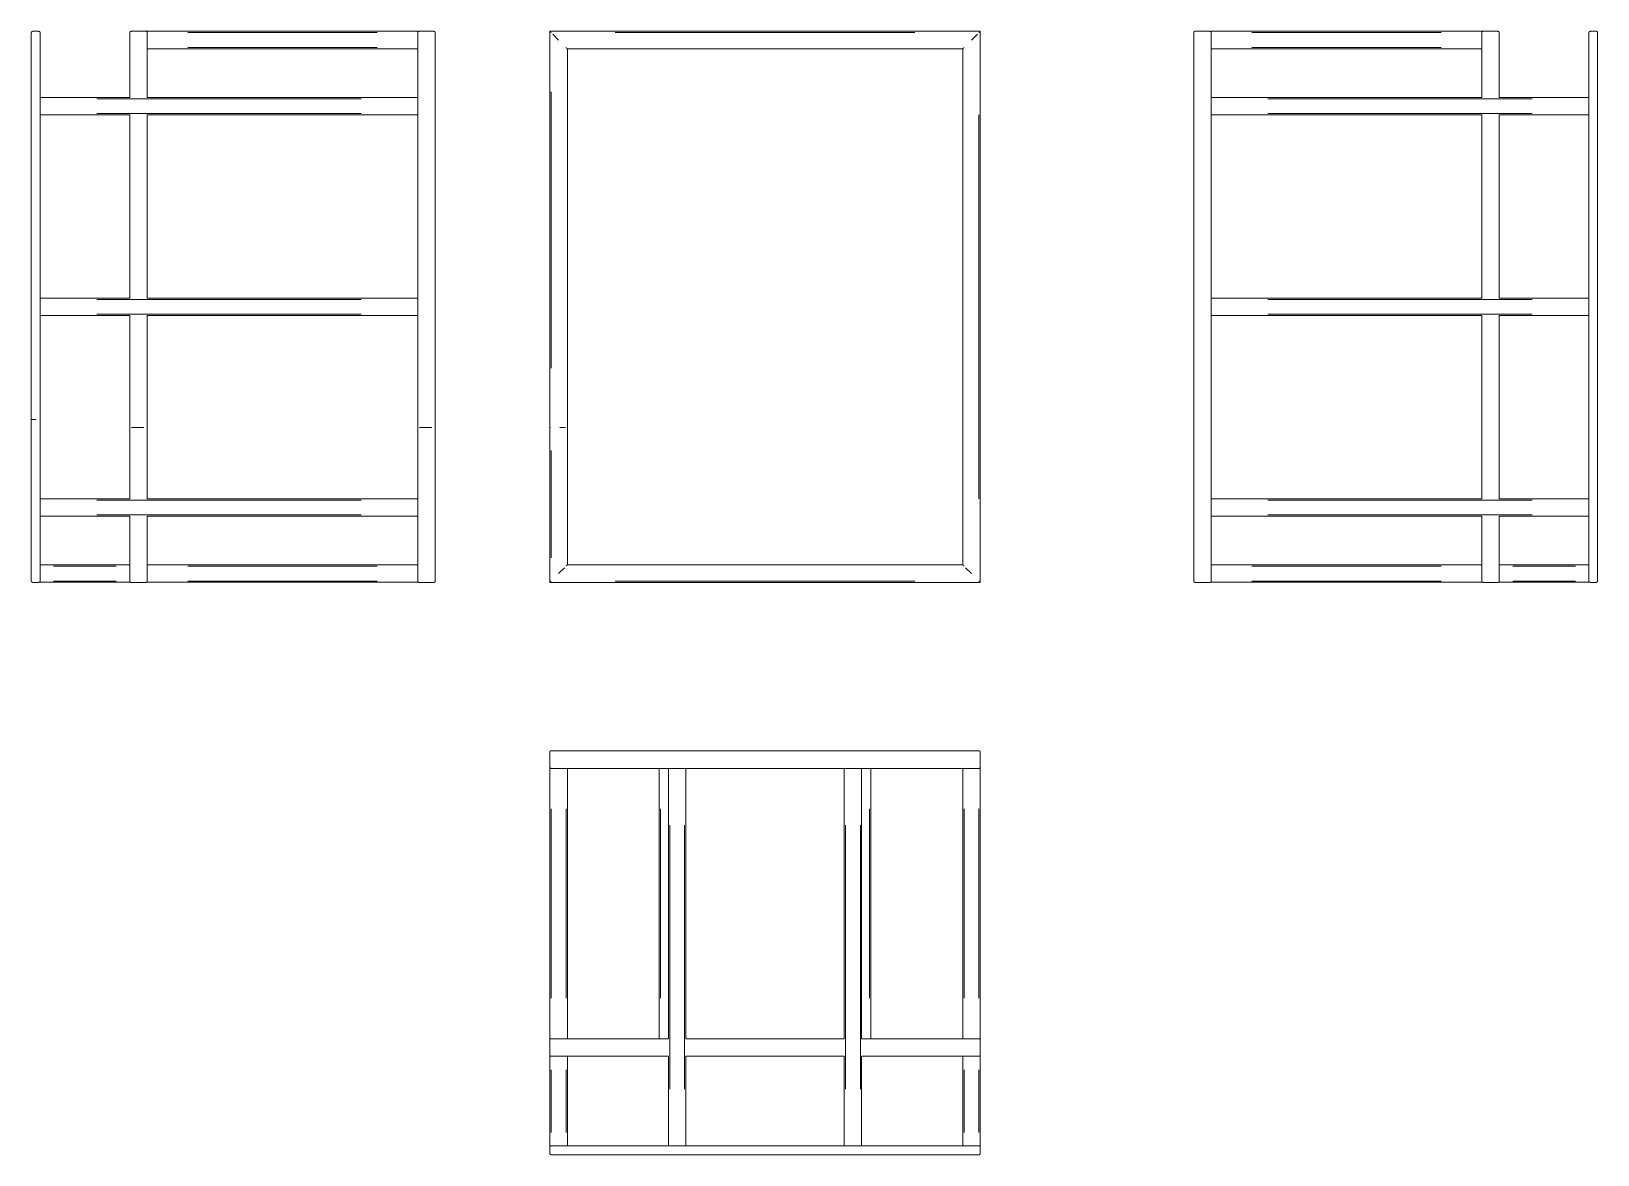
# Model space of a CAD drawing. Header units: millimetres. Extents: x 420 to 4748, y 262 to 4933.
# Drawn here: x 420 to 3986, y 262 to 2820 of the extents above; entities that cross this region are included whole.
import ezdxf

# ---------------------------------------------------------------- set-up
doc = ezdxf.new("R2010")
doc.units = ezdxf.units.MM

msp = doc.modelspace()

# ---------------------------------------------------------------- linework, layer by layer
at = {"color": 7, "linetype": 'Continuous', "lineweight": 15}
for p, q in [((422.8, 2820.1), (436.8, 2820.1)), ((646.8, 2820.1), (680.8, 2820.1)), ((681, 2820.1), (1300.2, 2820.1)), ((1300.2, 2820.1), (1300.2, 2818.8)), ((1302.6, 2820.1), (1336.6, 2820.1)), ((2580.4, 1565), (2580.4, 2820.1)), ((3103.5, 2820.1), (3069.5, 2820.1)), ((3105.9, 2818.8), (3105.9, 2820.1)), ((3725, 2820.1), (3105.9, 2820.1)), ((3759.2, 2820.1), (3725.2, 2820.1)), ((3983.2, 2820.1), (3969.2, 2820.1)), ((419.8, 2816.9), (419.8, 1935.6)), ((439.8, 1935.6), (439.8, 2817.1)), ((643.8, 2816.9), (643.8, 2669.6)), ((683.8, 2669.6), (683.8, 2817.1)), ((1299.6, 2816.9), (1299.6, 1918.1)), ((1339.6, 1918.1), (1339.6, 2817.1)), ((3066.5, 2817.1), (3066.5, 1568)), ((3106.5, 1568.2), (3106.5, 2816.9)), ((3722.2, 2817.1), (3722.2, 2669.6)), ((3762.2, 2669.6), (3762.2, 2816.9)), ((3966.2, 2817.1), (3966.2, 1568)), ((3986.2, 1568.2), (3986.2, 2816.9)), ((1299.6, 2780.1), (683.8, 2780.1)), ((1640.4, 2780.1), (2540.4, 2780.1)), ((1640.4, 1918.1), (1640.4, 2780.1)), ((2540.4, 2780.1), (2540.4, 1605)), ((3722.2, 2780.1), (3106.5, 2780.1)), ((440, 2669.6), (643.8, 2669.6)), ((440, 2669.6), (440, 2666.6)), ((440, 2632.6), (440, 2666.6)), ((683.8, 2669.6), (1299.5, 2669.6)), ((1299.5, 2669.6), (1299.5, 2666.6)), ((1299.5, 2666.6), (1299.5, 2632.6)), ((1600.4, 2667.1), (1600.3, 2666.6)), ((1600.3, 2666.6), (1600.3, 2632.6)), ((2580.5, 2667.1), (2580.5, 2666.6)), ((2580.5, 2632.6), (2580.5, 2666.6)), ((3106.5, 2669.6), (3106.5, 2666.6)), ((3106.5, 2669.6), (3722.2, 2669.6)), ((3106.5, 2632.6), (3106.5, 2666.6)), ((3762.2, 2669.6), (3966.1, 2669.6)), ((3966.1, 2669.6), (3966.1, 2666.6)), ((3966.1, 2666.6), (3966.1, 2632.6)), ((440, 2629.6), (440, 2632.6)), ((440, 2629.6), (643.8, 2629.6)), ((643.8, 2629.6), (643.8, 2212.5)), ((683.8, 2212.5), (683.8, 2629.6)), ((683.8, 2629.6), (1299.5, 2629.6)), ((1299.5, 2632.6), (1299.5, 2629.6)), ((1600.3, 2632.6), (1600.3, 2632.1)), ((2580.5, 2632), (2580.5, 2632.6)), ((3106.5, 2629.6), (3106.5, 2632.6)), ((3106.5, 2629.6), (3722.2, 2629.6)), ((3722.2, 2629.6), (3722.2, 2212.5)), ((3762.2, 2212.5), (3762.2, 2629.6)), ((3762.2, 2629.6), (3966.1, 2629.6)), ((3966.1, 2632.6), (3966.1, 2629.6)), ((440, 2212.5), (643.8, 2212.5)), ((440, 2212.5), (440, 2209.5)), ((683.8, 2212.5), (1299.5, 2212.5)), ((1299.5, 2209.5), (1299.5, 2212.5)), ((3106.5, 2209.5), (3106.5, 2212.5)), ((3106.5, 2212.5), (3722.2, 2212.5)), ((3762.2, 2212.5), (3966.1, 2212.5)), ((3966.1, 2212.5), (3966.1, 2209.5)), ((440, 2175.5), (440, 2209.5)), ((440, 2172.5), (440, 2175.5)), ((1299.5, 2209.5), (1299.5, 2175.5)), ((1299.5, 2175.5), (1299.5, 2172.5)), ((1600.3, 2209.5), (1600.3, 2210)), ((1600.3, 2209.5), (1600.3, 2175.5)), ((1600.3, 2175.5), (1600.3, 2175.1)), ((2580.5, 2209.5), (2580.5, 2210)), ((2580.5, 2175.5), (2580.5, 2209.5)), ((2580.5, 2175), (2580.5, 2175.5)), ((3106.5, 2175.5), (3106.5, 2209.5)), ((3106.5, 2172.5), (3106.5, 2175.5)), ((3966.1, 2209.5), (3966.1, 2175.5)), ((3966.1, 2175.5), (3966.1, 2172.5)), ((440, 2172.5), (643.8, 2172.5)), ((643.8, 2172.5), (643.8, 1918.1)), ((683.8, 1918.1), (683.8, 2172.5)), ((683.8, 2172.5), (1299.5, 2172.5)), ((3106.5, 2172.5), (3722.2, 2172.5)), ((3722.2, 2172.5), (3722.2, 1755.5)), ((3762.2, 1755.5), (3762.2, 2172.5)), ((3762.2, 2172.5), (3966.1, 2172.5)), ((419.8, 1935.6), (419.8, 1568.2)), ((439.8, 1568), (439.8, 1935.6)), ((643.8, 1918.1), (643.8, 1755.5)), ((683.8, 1755.5), (683.8, 1918.1)), ((1299.6, 1918.1), (1299.6, 1568.2)), ((1339.6, 1568), (1339.6, 1918.1)), ((1600.4, 1918.1), (1600.4, 1565)), ((1640.4, 1605), (1640.4, 1918.1)), ((440, 1755.5), (643.8, 1755.5)), ((440, 1755.5), (440, 1752.5)), ((440, 1718.5), (440, 1752.5)), ((683.8, 1755.5), (1299.5, 1755.5)), ((1299.5, 1752.5), (1299.5, 1755.5)), ((1299.5, 1752.5), (1299.5, 1718.5)), ((1600.3, 1752.5), (1600.3, 1753)), ((1600.3, 1752.5), (1600.3, 1718.5)), ((2580.5, 1752.5), (2580.5, 1753)), ((2580.5, 1718.5), (2580.5, 1752.5)), ((3106.5, 1752.5), (3106.5, 1755.5)), ((3106.5, 1755.5), (3722.2, 1755.5)), ((3106.5, 1718.5), (3106.5, 1752.5)), ((3762.2, 1755.5), (3966.1, 1755.5)), ((3966.1, 1755.5), (3966.1, 1752.5)), ((3966.1, 1752.5), (3966.1, 1718.5)), ((440, 1715.5), (440, 1718.5)), ((440, 1715.5), (643.8, 1715.5)), ((643.8, 1715.5), (643.8, 1568.2)), ((683.8, 1568), (683.8, 1715.5)), ((683.8, 1715.5), (1299.5, 1715.5)), ((1299.5, 1718.5), (1299.5, 1715.5)), ((1600.3, 1718.5), (1600.3, 1718.1)), ((2580.5, 1718), (2580.5, 1718.5)), ((3106.5, 1715.5), (3106.5, 1718.5)), ((3722.2, 1715.5), (3106.5, 1715.5)), ((3722.2, 1715.5), (3722.2, 1568)), ((3762.2, 1568.2), (3762.2, 1715.5)), ((3966.1, 1715.5), (3762.2, 1715.5)), ((3966.1, 1718.5), (3966.1, 1715.5)), ((440, 1605.1), (440, 1602.1)), ((440, 1605.1), (643.8, 1605.1)), ((683.8, 1605.1), (1299.5, 1605.1)), ((1299.5, 1605.1), (1299.5, 1602.1)), ((2540.4, 1605), (1640.4, 1605)), ((1873.4, 1605.1), (1907.4, 1605.1)), ((2307.4, 1605.1), (2273.4, 1605.1)), ((3722.2, 1605.1), (3106.5, 1605.1)), ((3106.5, 1602.1), (3106.5, 1605.1)), ((3966.1, 1605.1), (3762.2, 1605.1)), ((3966.1, 1605.1), (3966.1, 1602.1)), ((440, 1568.1), (440, 1602.1)), ((1299.5, 1602.1), (1299.5, 1568.1)), ((3106.5, 1568.1), (3106.5, 1602.1)), ((3966.1, 1602.1), (3966.1, 1568.1)), ((436.8, 1565), (422.8, 1565)), ((440, 1565.1), (440, 1568.1)), ((646.7, 1565.1), (440, 1565.1)), ((680.8, 1565), (646.8, 1565)), ((1299.5, 1565.1), (681, 1565.1)), ((1299.5, 1568.1), (1299.5, 1565.1)), ((1336.6, 1565), (1302.6, 1565)), ((3069.5, 1565), (3103.5, 1565)), ((3106.5, 1568.1), (3106.5, 1565.1)), ((3725.2, 1565.1), (3106.5, 1565.1)), ((3725.2, 1565), (3759.2, 1565)), ((3966.1, 1565.1), (3759.4, 1565.1)), ((3966.1, 1565.1), (3966.1, 1568.1)), ((3969.2, 1565), (3983.2, 1565)), ((1600.4, 1178.3), (1600.4, 1144.3)), ((2577.4, 1181.3), (1603.4, 1181.3)), ((2580.4, 1178.3), (2580.4, 1144.3)), ((1603.5, 1141.3), (2577.3, 1141.3)), ((1849.5, 1141.3), (1849.5, 525.6)), ((1910.4, 1141.3), (1910.4, 1141.2)), ((2291.3, 1141.3), (2291.3, 1141.2)), ((2331.3, 525.6), (2331.3, 1141.3)), ((1600.3, 522.7), (1600.3, 1141.2)), ((1600.3, 1141.2), (1603.3, 1141.2)), ((1603.3, 1141.2), (1637.3, 1141.2)), ((1637.3, 1141.2), (1640.3, 1141.2)), ((1640.3, 525.6), (1640.3, 1141.2)), ((1870.4, 1141.2), (1870.4, 525.6)), ((1870.4, 1141.2), (1873.4, 1141.2)), ((1873.4, 1141.2), (1907.4, 1141.2)), ((1907.4, 1141.2), (1910.4, 1141.2)), ((1910.4, 1141.2), (1910.4, 525.6)), ((2270.4, 1141.2), (2270.4, 525.6)), ((2273.4, 1141.2), (2270.4, 1141.2)), ((2307.4, 1141.2), (2273.4, 1141.2)), ((2310.4, 1141.2), (2307.4, 1141.2)), ((2310.4, 525.6), (2310.4, 1141.2)), ((2540.5, 525.6), (2540.5, 1141.2)), ((2543.5, 1141.2), (2540.5, 1141.2)), ((2543.5, 1141.2), (2577.5, 1141.2)), ((2577.5, 1141.2), (2580.5, 1141.2)), ((2580.5, 522.6), (2580.5, 1141.2)), ((1600.4, 522.6), (1600.4, 488.6)), ((1870.4, 525.6), (1603.4, 525.6)), ((2270.4, 525.6), (1910.4, 525.6)), ((2577.4, 525.6), (2310.4, 525.6)), ((2580.4, 522.6), (2580.4, 488.6)), ((1600.3, 281.7), (1600.3, 488.4)), ((1603.5, 485.6), (1870.4, 485.6)), ((1640.3, 281.7), (1640.3, 485.6)), ((1870.4, 485.6), (1870.4, 281.7)), ((1910.4, 485.6), (2270.4, 485.6)), ((1910.4, 485.6), (1910.4, 281.7)), ((2270.4, 485.6), (2270.4, 281.7)), ((2310.4, 485.6), (2577.3, 485.6)), ((2310.4, 281.7), (2310.4, 485.6)), ((2540.5, 281.7), (2540.5, 485.6)), ((2580.5, 281.7), (2580.5, 488.4)), ((1603.3, 281.7), (1600.3, 281.7)), ((1600.4, 278.5), (1600.4, 264.5)), ((1637.3, 281.7), (1603.3, 281.7)), ((2577.4, 281.5), (1603.4, 281.5)), ((1603.5, 261.5), (2577.3, 261.5)), ((1640.3, 281.7), (1637.3, 281.7)), ((1873.4, 281.7), (1870.4, 281.7)), ((1907.4, 281.7), (1873.4, 281.7)), ((1910.4, 281.7), (1907.4, 281.7)), ((2273.4, 281.7), (2270.4, 281.7)), ((2273.4, 281.7), (2307.4, 281.7)), ((2307.4, 281.7), (2310.4, 281.7)), ((2540.5, 281.7), (2543.5, 281.7)), ((2577.5, 281.7), (2543.5, 281.7)), ((2580.5, 281.7), (2577.5, 281.7)), ((2580.4, 278.5), (2580.4, 264.5))]:
    msp.add_line(p, q, dxfattribs=at)
at = {"color": 8, "linetype": 'Continuous', "lineweight": 15}
for p, q in [((419.8, 2816.9), (419.8, 2817)), ((643.8, 2816.9), (643.8, 2817)), ((776.2, 2817.1), (1207.2, 2817.1)), ((1207.2, 2783.1), (776.2, 2783.1)), ((1299.6, 2816.9), (1299.6, 2817)), ((1607, 2813.4), (1620.4, 2800.1)), ((1749.5, 2817.1), (2431.3, 2817.1)), ((2573.8, 2813.4), (2560.4, 2800.1)), ((3106.5, 2816.9), (3106.5, 2817)), ((3629.8, 2817.1), (3198.8, 2817.1)), ((3629.8, 2783.1), (3198.8, 2783.1)), ((3762.2, 2816.9), (3762.2, 2817)), ((3986.2, 2816.9), (3986.2, 2817)), ((1603.4, 2052.9), (1603.4, 2682.2)), ((568.9, 2666.6), (1170.6, 2666.6)), ((3235.5, 2666.6), (3837.1, 2666.6)), ((1170.6, 2632.6), (568.9, 2632.6)), ((2577.4, 2629.7), (2577.4, 1755.4)), ((3837.1, 2632.6), (3235.5, 2632.6)), ((568.9, 2209.5), (1170.6, 2209.5)), ((568.9, 2175.5), (1170.6, 2175.5)), ((3235.5, 2209.5), (3837.1, 2209.5)), ((3235.5, 2175.5), (3837.1, 2175.5)), ((648, 1918.1), (675.9, 1918.1)), ((1303.8, 1918.1), (1331.6, 1918.1)), ((1636.3, 1918.1), (1622.8, 1918.1)), ((1603.4, 1620.6), (1603.4, 1865.6)), ((568.9, 1752.5), (1170.6, 1752.5)), ((3837.1, 1752.5), (3235.5, 1752.5)), ((568.9, 1718.5), (1170.6, 1718.5)), ((3837.1, 1718.5), (3235.5, 1718.5)), ((470.6, 1602.1), (613.3, 1602.1)), ((776.2, 1602.1), (1207.2, 1602.1)), ((1633.8, 1598.4), (1620.4, 1585)), ((2547, 1598.4), (2560.4, 1585)), ((3629.9, 1602.1), (3198.9, 1602.1)), ((3935.5, 1602.1), (3792.8, 1602.1)), ((419.8, 1568.1), (419.8, 1568.2)), ((613.3, 1568.1), (470.6, 1568.1)), ((643.8, 1568.1), (643.8, 1568.2)), ((1207.2, 1568.1), (776.2, 1568.1)), ((1299.6, 1568.1), (1299.6, 1568.2)), ((2431.3, 1568), (1749.5, 1568)), ((3106.5, 1568.1), (3106.5, 1568.2)), ((3629.9, 1568.1), (3198.9, 1568.1)), ((3762.2, 1568.1), (3762.2, 1568.2)), ((3935.5, 1568.1), (3792.8, 1568.1)), ((3986.2, 1568.1), (3986.2, 1568.2)), ((1873.4, 1141.3), (1873.4, 1141.2)), ((1886.5, 1141.3), (1886.5, 1141.2)), ((1907.4, 1141.3), (1907.4, 1141.2)), ((2294.3, 1141.3), (2294.3, 1141.2)), ((1603.3, 617.9), (1603.3, 1048.9)), ((1637.3, 617.9), (1637.3, 1048.9)), ((1852.5, 1048.9), (1852.5, 617.9)), ((2328.3, 617.9), (2328.3, 1048.9)), ((2543.5, 617.9), (2543.5, 1048.9)), ((2577.5, 617.9), (2577.5, 1048.9)), ((1873.4, 1012.3), (1873.4, 410.6)), ((1907.4, 1012.3), (1907.4, 410.6)), ((2273.4, 1012.3), (2273.4, 410.6)), ((2307.4, 410.6), (2307.4, 1012.3)), ((1603.3, 312.3), (1603.3, 455)), ((1637.3, 312.3), (1637.3, 455)), ((2543.5, 312.3), (2543.5, 455)), ((2577.5, 312.3), (2577.5, 455))]:
    msp.add_line(p, q, dxfattribs=at)
at = {"color": 7, "linetype": 'Continuous', "lineweight": 15, "flags": 128}
for points in [[(1600.4, 2820.1), (1600.4, 2820.1)], [(1600.4, 2820.1), (1600.4, 2820.1)], [(1600.4, 2820.1), (1600.4, 2820.1)], [(2580.4, 2820.1), (2580.4, 2820.1)], [(2580.4, 2820.1), (2580.4, 2820.1)], [(2580.4, 2820.1), (2580.4, 2820.1)], [(1640.4, 2780.1), (1640.4, 2780.1)], [(1640.4, 2780.1), (1640.4, 2780.1)], [(1640.4, 2780.1), (1640.4, 2780.1)], [(2540.4, 2780.1), (2540.4, 2780.1)], [(2540.4, 2780.1), (2540.4, 2780.1)], [(2540.4, 2780.1), (2540.4, 2780.1)], [(3066.5, 1918.1), (3066.5, 1918.1)], [(3722.2, 1918.1), (3722.2, 1918.1)], [(1640.4, 1605), (1640.4, 1605)], [(1640.4, 1605), (1640.4, 1605)], [(1640.4, 1605), (1640.4, 1605)], [(2540.4, 1605), (2540.4, 1605)], [(2540.4, 1605), (2540.4, 1605)], [(2540.4, 1605), (2540.4, 1605)], [(1600.4, 1565), (1600.4, 1565)], [(1600.4, 1565), (1600.4, 1565)], [(1600.4, 1565), (1600.4, 1565)], [(2580.4, 1565), (2580.4, 1565)], [(2580.4, 1565), (2580.4, 1565)]]:
    msp.add_lwpolyline(points, dxfattribs=at)
at = {"color": 8, "linetype": 'Continuous', "lineweight": 15, "flags": 128}
for points in [[(1600.4, 1935.6), (1600.4, 1935.6)], [(1600.4, 1918.1), (1600.4, 1918.1)]]:
    msp.add_lwpolyline(points, dxfattribs=at)
at = {"color": 7, "linetype": 'Continuous', "lineweight": 15}
for points, knots in [([(419.8, 2817.1), (419.8, 2817.1), (419.8, 2817.2), (419.8, 2817.4), (419.9, 2817.6), (419.9, 2817.8), (420, 2818.2), (420.2, 2818.6), (420.5, 2819), (420.9, 2819.4), (421.4, 2819.7), (421.8, 2819.9), (422.1, 2820), (422.3, 2820), (422.6, 2820), (422.7, 2820), (422.8, 2820.1)], [0, 0, 0, 0, 0.037055, 0.078706, 0.125053, 0.187198, 0.250099, 0.387029, 0.500046, 0.634064, 0.749831, 0.814019, 0.874888, 0.917375, 0.959044, 1, 1, 1, 1]), ([(436.8, 2820.1), (436.9, 2820.1), (437, 2820), (437.1, 2820), (437.2, 2820), (437.4, 2820), (437.6, 2820), (437.8, 2819.9), (438.2, 2819.7), (438.7, 2819.4), (439.1, 2819), (439.4, 2818.5), (439.6, 2818.1), (439.7, 2817.8), (439.8, 2817.6), (439.8, 2817.3), (439.8, 2817.1), (439.8, 2817.1)], [0, 0, 0, 0, 0.024499, 0.04924, 0.074247, 0.099543, 0.125149, 0.186007, 0.250202, 0.365957, 0.499979, 0.624941, 0.749917, 0.812815, 0.874961, 0.937589, 1, 1, 1, 1]), ([(643.8, 2817.1), (643.8, 2817.1), (643.8, 2817.2), (643.9, 2817.4), (643.9, 2817.6), (643.9, 2817.8), (644, 2818.2), (644.2, 2818.6), (644.6, 2819), (645, 2819.4), (645.4, 2819.7), (645.8, 2819.9), (646.1, 2820), (646.4, 2820), (646.6, 2820), (646.8, 2820), (646.8, 2820.1)], [0, 0, 0, 0, 0.037055, 0.078706, 0.125053, 0.187198, 0.250099, 0.387029, 0.500046, 0.634064, 0.749831, 0.814019, 0.874888, 0.917375, 0.959044, 1, 1, 1, 1]), ([(680.8, 2820.1), (680.9, 2820.1), (681, 2820), (681.1, 2820), (681.3, 2820), (681.4, 2820), (681.6, 2820), (681.9, 2819.9), (682.3, 2819.7), (682.7, 2819.4), (683.1, 2819), (683.5, 2818.5), (683.7, 2818.1), (683.8, 2817.8), (683.8, 2817.6), (683.8, 2817.3), (683.8, 2817.1), (683.8, 2817.1)], [0, 0, 0, 0, 0.024499, 0.04924, 0.074247, 0.099543, 0.125149, 0.186007, 0.250202, 0.365957, 0.499979, 0.624941, 0.749917, 0.812815, 0.874961, 0.937589, 1, 1, 1, 1]), ([(1299.6, 2817.1), (1299.6, 2817.1), (1299.6, 2817.2), (1299.6, 2817.4), (1299.6, 2817.6), (1299.7, 2817.8), (1299.8, 2818.2), (1300, 2818.6), (1300.3, 2819), (1300.7, 2819.4), (1301.2, 2819.7), (1301.5, 2819.9), (1301.8, 2820), (1302.1, 2820), (1302.3, 2820), (1302.5, 2820), (1302.6, 2820.1)], [0, 0, 0, 0, 0.0370551, 0.0787055, 0.1250529, 0.1871978, 0.2500992, 0.3870294, 0.5000458, 0.634064, 0.7498305, 0.8140187, 0.8748878, 0.9173753, 0.9590441, 1, 1, 1, 1]), ([(1336.6, 2820.1), (1336.6, 2820.1), (1336.7, 2820), (1336.9, 2820), (1337, 2820), (1337.1, 2820), (1337.4, 2820), (1337.6, 2819.9), (1338, 2819.7), (1338.5, 2819.4), (1338.9, 2819), (1339.2, 2818.5), (1339.4, 2818.1), (1339.5, 2817.8), (1339.5, 2817.6), (1339.6, 2817.3), (1339.6, 2817.1), (1339.6, 2817.1)], [0, 0, 0, 0, 0.024499, 0.04924, 0.074247, 0.099543, 0.125149, 0.186007, 0.250202, 0.365957, 0.499979, 0.624941, 0.749917, 0.812815, 0.874961, 0.937589, 1, 1, 1, 1]), ([(2580.4, 2820.1), (2573.8, 2820.1), (2559.2, 2820.1), (2536.9, 2820.1), (2513.8, 2820.1), (2492.1, 2820.1), (2471.6, 2820.1), (2452.8, 2820.1), (2435.5, 2820.1), (2419.7, 2820.1), (2405.1, 2820.1), (2391.6, 2820.1), (2378.8, 2820.1), (2366.6, 2820.1), (2354.6, 2820.1), (2342.8, 2820.1), (2331, 2820.1), (2319, 2820.1), (2307, 2820.1), (2295, 2820.1), (2272.2, 2820.1), (2238.7, 2820.1), (2194.5, 2820.1), (2150.2, 2820.1), (2109.9, 2820.1), (2073.7, 2820.1), (2041.4, 2820.1), (2009.3, 2820.1), (1977.7, 2820.1), (1947, 2820.1), (1917.5, 2820.1), (1895.8, 2820.1), (1881, 2820.1), (1872.4, 2820.1), (1863.1, 2820.1), (1852.9, 2820.1), (1841.9, 2820.1), (1829.2, 2820.1), (1814.8, 2820.1), (1798.5, 2820.1), (1781, 2820.1), (1762.1, 2820.1), (1742, 2820.1), (1720.4, 2820.1), (1697.6, 2820.1), (1673.6, 2820.1), (1648.4, 2820.1), (1623.8, 2820.1), (1607.7, 2820.1), (1600.4, 2820.1)], [0, 0, 0, 0, 0.0200886, 0.0448742, 0.0683563, 0.0905348, 0.1114098, 0.1309813, 0.1482406, 0.1643411, 0.1792829, 0.193066, 0.2056904, 0.218412, 0.2303648, 0.2423897, 0.2544891, 0.2666631, 0.2789116, 0.2912348, 0.3036324, 0.3485083, 0.3937308, 0.4389558, 0.4841848, 0.517077, 0.5499672, 0.5828563, 0.6154731, 0.6468297, 0.6768361, 0.7054922, 0.7135146, 0.7221454, 0.7316515, 0.7420331, 0.75329, 0.7654224, 0.7808453, 0.7974841, 0.8153391, 0.8344101, 0.855124, 0.8771042, 0.9003507, 0.9248636, 0.950643, 0.9776887, 1, 1, 1, 1]), ([(1600.4, 2820.1), (1600.4, 2814.1), (1600.4, 2800.7), (1600.4, 2780.2), (1600.4, 2759.2), (1600.4, 2739.3), (1600.4, 2720.6), (1600.4, 2703.3), (1600.4, 2687.5), (1600.4, 2673.1), (1600.4, 2659.7), (1600.4, 2647.3), (1600.4, 2635.1), (1600.4, 2622.9), (1600.4, 2610.4), (1600.4, 2598.1), (1600.4, 2585.6), (1600.4, 2573.1), (1600.4, 2560.5), (1600.4, 2538.7), (1600.4, 2507.5), (1600.4, 2467), (1600.4, 2426.5), (1600.4, 2389.6), (1600.4, 2356.5), (1600.4, 2327), (1600.4, 2297.6), (1600.4, 2268.6), (1600.4, 2240.5), (1600.4, 2213.6), (1600.4, 2193.7), (1600.4, 2180.1), (1600.4, 2172.3), (1600.4, 2163.8), (1600.4, 2154.5), (1600.4, 2144.4), (1600.4, 2132.8), (1600.4, 2119.6), (1600.4, 2104.7), (1600.4, 2088.7), (1600.4, 2071.4), (1600.4, 2053), (1600.4, 2033.3), (1600.4, 2012.4), (1600.4, 1990.5), (1600.4, 1967.3), (1600.4, 1943.1), (1600.4, 1926.5), (1600.4, 1918.1)], [0, 0, 0, 0, 0.0199364, 0.0445775, 0.0679222, 0.0899704, 0.1107224, 0.1301781, 0.1473351, 0.1633401, 0.1781932, 0.1918948, 0.2044451, 0.2187884, 0.2323856, 0.2460791, 0.2598688, 0.2737548, 0.2877373, 0.3018162, 0.3464258, 0.3913794, 0.4363329, 0.4812864, 0.5139799, 0.5466734, 0.5793669, 0.6117901, 0.6429606, 0.6727889, 0.701275, 0.7092497, 0.7178291, 0.7272787, 0.7375986, 0.7487887, 0.760849, 0.7761802, 0.7927203, 0.8104692, 0.8294271, 0.850018, 0.8718678, 0.8949764, 0.9193439, 0.9449703, 0.9718556, 1, 1, 1, 1]), ([(1600.4, 2820.1), (1600.4, 2820.1), (1600.4, 2820), (1600.4, 2820), (1600.4, 2820), (1600.5, 2820), (1600.5, 2820), (1600.6, 2819.9), (1600.8, 2819.7), (1601, 2819.4), (1601.4, 2819), (1601.9, 2818.5), (1602.3, 2818.1), (1602.6, 2817.8), (1602.9, 2817.6), (1603.2, 2817.3), (1603.3, 2817.1), (1603.4, 2817.1)], [0, 0, 0, 0, 0.024499, 0.04924, 0.074247, 0.099543, 0.125149, 0.186007, 0.250202, 0.365957, 0.499979, 0.624941, 0.749917, 0.812815, 0.874961, 0.937589, 1, 1, 1, 1]), ([(2580.4, 2820.1), (2580.4, 2820.1), (2580.4, 2820), (2580.4, 2820), (2580.4, 2820), (2580.4, 2820), (2580.3, 2820), (2580.2, 2819.9), (2580.1, 2819.7), (2579.8, 2819.4), (2579.4, 2819), (2578.9, 2818.5), (2578.5, 2818.1), (2578.2, 2817.8), (2577.9, 2817.6), (2577.7, 2817.3), (2577.5, 2817.1), (2577.4, 2817.1)], [0, 0, 0, 0, 0.024499, 0.04924, 0.074247, 0.099543, 0.125149, 0.186007, 0.250202, 0.365957, 0.499979, 0.624941, 0.749917, 0.812815, 0.874961, 0.937589, 1, 1, 1, 1]), ([(3069.5, 2820.1), (3069.4, 2820.1), (3069.3, 2820), (3069.2, 2820), (3069.1, 2820), (3068.9, 2820), (3068.7, 2820), (3068.4, 2819.9), (3068, 2819.7), (3067.6, 2819.4), (3067.2, 2819), (3066.9, 2818.5), (3066.7, 2818.1), (3066.6, 2817.8), (3066.5, 2817.6), (3066.5, 2817.3), (3066.5, 2817.1), (3066.5, 2817.1)], [0, 0, 0, 0, 0.024499, 0.04924, 0.074247, 0.099543, 0.125149, 0.186007, 0.250202, 0.365957, 0.499979, 0.624941, 0.749917, 0.812815, 0.874961, 0.937589, 1, 1, 1, 1]), ([(3106.5, 2817.1), (3106.5, 2817.1), (3106.5, 2817.2), (3106.5, 2817.4), (3106.4, 2817.6), (3106.4, 2817.8), (3106.3, 2818.2), (3106.1, 2818.6), (3105.8, 2819), (3105.4, 2819.4), (3104.9, 2819.7), (3104.5, 2819.9), (3104.2, 2820), (3103.9, 2820), (3103.7, 2820), (3103.6, 2820), (3103.5, 2820.1)], [0, 0, 0, 0, 0.037055, 0.078706, 0.125053, 0.187198, 0.250099, 0.387029, 0.500046, 0.634064, 0.749831, 0.814019, 0.874888, 0.917375, 0.959044, 1, 1, 1, 1]), ([(3725.2, 2820.1), (3725.2, 2820.1), (3725.1, 2820), (3724.9, 2820), (3724.8, 2820), (3724.6, 2820), (3724.4, 2820), (3724.2, 2819.9), (3723.8, 2819.7), (3723.3, 2819.4), (3722.9, 2819), (3722.6, 2818.5), (3722.4, 2818.1), (3722.3, 2817.8), (3722.2, 2817.6), (3722.2, 2817.3), (3722.2, 2817.1), (3722.2, 2817.1)], [0, 0, 0, 0, 0.0244993, 0.0492397, 0.0742465, 0.0995426, 0.1251486, 0.1860073, 0.250202, 0.3659566, 0.4999791, 0.6249412, 0.7499175, 0.8128154, 0.8749614, 0.937589, 1, 1, 1, 1]), ([(3762.2, 2817.1), (3762.2, 2817.1), (3762.2, 2817.2), (3762.2, 2817.4), (3762.2, 2817.6), (3762.1, 2817.8), (3762, 2818.2), (3761.8, 2818.6), (3761.5, 2819), (3761.1, 2819.4), (3760.6, 2819.7), (3760.2, 2819.9), (3759.9, 2820), (3759.7, 2820), (3759.4, 2820), (3759.3, 2820), (3759.2, 2820.1)], [0, 0, 0, 0, 0.0370551, 0.0787055, 0.1250529, 0.1871978, 0.2500992, 0.3870294, 0.5000458, 0.634064, 0.7498305, 0.8140187, 0.8748878, 0.9173753, 0.9590441, 1, 1, 1, 1]), ([(3969.2, 2820.1), (3969.2, 2820.1), (3969.1, 2820), (3969, 2820), (3968.8, 2820), (3968.7, 2820), (3968.5, 2820), (3968.2, 2819.9), (3967.8, 2819.7), (3967.4, 2819.4), (3966.9, 2819), (3966.6, 2818.5), (3966.4, 2818.1), (3966.3, 2817.8), (3966.3, 2817.6), (3966.3, 2817.3), (3966.2, 2817.1), (3966.2, 2817.1)], [0, 0, 0, 0, 0.024499, 0.04924, 0.074246, 0.099543, 0.125149, 0.186007, 0.250202, 0.365957, 0.499979, 0.624941, 0.749917, 0.812815, 0.874961, 0.937589, 1, 1, 1, 1]), ([(3986.2, 2817.1), (3986.2, 2817.1), (3986.2, 2817.2), (3986.2, 2817.4), (3986.2, 2817.6), (3986.2, 2817.8), (3986, 2818.2), (3985.9, 2818.6), (3985.5, 2819), (3985.1, 2819.4), (3984.7, 2819.7), (3984.3, 2819.9), (3984, 2820), (3983.7, 2820), (3983.5, 2820), (3983.3, 2820), (3983.2, 2820.1)], [0, 0, 0, 0, 0.037055, 0.078706, 0.125053, 0.187198, 0.250099, 0.387029, 0.500046, 0.634064, 0.749831, 0.814019, 0.874888, 0.917375, 0.959044, 1, 1, 1, 1]), ([(1637.4, 2783.1), (1637.5, 2783), (1637.6, 2782.9), (1637.7, 2782.7), (1637.9, 2782.5), (1638.2, 2782.3), (1638.5, 2782), (1638.9, 2781.5), (1639.4, 2781.1), (1639.8, 2780.7), (1640.1, 2780.4), (1640.2, 2780.2), (1640.3, 2780.1), (1640.4, 2780.1), (1640.4, 2780.1), (1640.4, 2780.1), (1640.4, 2780.1)], [0, 0, 0, 0, 0.037055, 0.078706, 0.125053, 0.187198, 0.250099, 0.387029, 0.500046, 0.634064, 0.749831, 0.814019, 0.874888, 0.917375, 0.959044, 1, 1, 1, 1]), ([(2543.4, 2783.1), (2543.4, 2783), (2543.2, 2782.9), (2543.1, 2782.7), (2542.9, 2782.5), (2542.6, 2782.3), (2542.3, 2782), (2541.9, 2781.5), (2541.4, 2781.1), (2541, 2780.7), (2540.8, 2780.4), (2540.6, 2780.2), (2540.5, 2780.1), (2540.4, 2780.1), (2540.4, 2780.1), (2540.4, 2780.1), (2540.4, 2780.1)], [0, 0, 0, 0, 0.037055, 0.078706, 0.125053, 0.187198, 0.250099, 0.387029, 0.500046, 0.634064, 0.749831, 0.814019, 0.874888, 0.917375, 0.959044, 1, 1, 1, 1]), ([(1640.4, 1605), (1640.4, 1605), (1640.4, 1605), (1640.4, 1605), (1640.4, 1605), (1640.4, 1605), (1640.3, 1605), (1640.2, 1604.9), (1640.1, 1604.7), (1639.8, 1604.4), (1639.4, 1604), (1638.9, 1603.5), (1638.5, 1603.1), (1638.2, 1602.8), (1637.9, 1602.6), (1637.7, 1602.3), (1637.5, 1602.1), (1637.4, 1602)], [0, 0, 0, 0, 0.024499, 0.04924, 0.074246, 0.099543, 0.125149, 0.186007, 0.250202, 0.365957, 0.499979, 0.624941, 0.749917, 0.812815, 0.874961, 0.937589, 1, 1, 1, 1]), ([(2540.4, 1605), (2540.4, 1605), (2540.4, 1605), (2540.4, 1605), (2540.4, 1605), (2540.5, 1605), (2540.5, 1605), (2540.6, 1604.9), (2540.8, 1604.7), (2541, 1604.4), (2541.4, 1604), (2541.9, 1603.5), (2542.3, 1603.1), (2542.6, 1602.8), (2542.9, 1602.6), (2543.2, 1602.3), (2543.3, 1602.1), (2543.4, 1602)], [0, 0, 0, 0, 0.024499, 0.04924, 0.074247, 0.099543, 0.125149, 0.186007, 0.250202, 0.365957, 0.499979, 0.624941, 0.749917, 0.812815, 0.874961, 0.937589, 1, 1, 1, 1]), ([(422.8, 1565), (422.8, 1565), (422.7, 1565.1), (422.5, 1565.1), (422.4, 1565.1), (422.2, 1565.1), (422, 1565.1), (421.8, 1565.2), (421.4, 1565.4), (420.9, 1565.7), (420.5, 1566.1), (420.2, 1566.6), (420, 1567), (419.9, 1567.3), (419.9, 1567.5), (419.8, 1567.8), (419.8, 1568), (419.8, 1568)], [0, 0, 0, 0, 0.024499, 0.04924, 0.074246, 0.099543, 0.125149, 0.186007, 0.250202, 0.365957, 0.499979, 0.624941, 0.749917, 0.812815, 0.874961, 0.937589, 1, 1, 1, 1]), ([(439.8, 1568), (439.8, 1568), (439.8, 1567.9), (439.8, 1567.7), (439.8, 1567.5), (439.7, 1567.3), (439.6, 1566.9), (439.4, 1566.5), (439.1, 1566.1), (438.7, 1565.7), (438.2, 1565.4), (437.8, 1565.2), (437.6, 1565.1), (437.3, 1565.1), (437, 1565.1), (436.9, 1565.1), (436.8, 1565)], [0, 0, 0, 0, 0.037055, 0.078706, 0.125053, 0.187198, 0.250099, 0.387029, 0.500046, 0.634064, 0.749831, 0.814019, 0.874888, 0.917375, 0.959044, 1, 1, 1, 1]), ([(646.8, 1565), (646.8, 1565), (646.7, 1565.1), (646.6, 1565.1), (646.4, 1565.1), (646.3, 1565.1), (646.1, 1565.1), (645.8, 1565.2), (645.4, 1565.4), (645, 1565.7), (644.5, 1566.1), (644.2, 1566.6), (644, 1567), (643.9, 1567.3), (643.9, 1567.5), (643.9, 1567.8), (643.8, 1568), (643.8, 1568)], [0, 0, 0, 0, 0.024499, 0.04924, 0.074246, 0.099543, 0.125149, 0.186007, 0.250202, 0.365957, 0.499979, 0.624941, 0.749917, 0.812815, 0.874961, 0.937589, 1, 1, 1, 1]), ([(683.8, 1568), (683.8, 1568), (683.8, 1567.9), (683.8, 1567.7), (683.8, 1567.5), (683.8, 1567.3), (683.7, 1566.9), (683.5, 1566.5), (683.1, 1566.1), (682.7, 1565.7), (682.3, 1565.4), (681.9, 1565.2), (681.6, 1565.1), (681.3, 1565.1), (681.1, 1565.1), (680.9, 1565.1), (680.8, 1565)], [0, 0, 0, 0, 0.037055, 0.078706, 0.125053, 0.187198, 0.250099, 0.387029, 0.500046, 0.634064, 0.749831, 0.814019, 0.874888, 0.917375, 0.959044, 1, 1, 1, 1]), ([(1302.6, 1565), (1302.5, 1565), (1302.4, 1565.1), (1302.3, 1565.1), (1302.2, 1565.1), (1302, 1565.1), (1301.8, 1565.1), (1301.5, 1565.2), (1301.2, 1565.4), (1300.7, 1565.7), (1300.3, 1566.1), (1300, 1566.6), (1299.8, 1567), (1299.7, 1567.3), (1299.6, 1567.5), (1299.6, 1567.8), (1299.6, 1568), (1299.6, 1568)], [0, 0, 0, 0, 0.0244993, 0.0492397, 0.0742465, 0.0995426, 0.1251486, 0.1860073, 0.250202, 0.3659566, 0.4999791, 0.6249412, 0.7499175, 0.8128154, 0.8749614, 0.937589, 1, 1, 1, 1]), ([(1339.6, 1568), (1339.6, 1568), (1339.6, 1567.9), (1339.6, 1567.7), (1339.5, 1567.5), (1339.5, 1567.3), (1339.4, 1566.9), (1339.2, 1566.5), (1338.9, 1566.1), (1338.5, 1565.7), (1338, 1565.4), (1337.6, 1565.2), (1337.3, 1565.1), (1337.1, 1565.1), (1336.8, 1565.1), (1336.7, 1565.1), (1336.6, 1565)], [0, 0, 0, 0, 0.037055, 0.078706, 0.125053, 0.187198, 0.250099, 0.387029, 0.500046, 0.634064, 0.749831, 0.814019, 0.874888, 0.917375, 0.959044, 1, 1, 1, 1]), ([(1603.4, 1568), (1603.4, 1568), (1603.2, 1567.9), (1603.1, 1567.7), (1602.9, 1567.5), (1602.6, 1567.3), (1602.3, 1566.9), (1601.9, 1566.5), (1601.4, 1566.1), (1601, 1565.7), (1600.8, 1565.4), (1600.6, 1565.2), (1600.5, 1565.1), (1600.4, 1565.1), (1600.4, 1565.1), (1600.4, 1565.1), (1600.4, 1565)], [0, 0, 0, 0, 0.037055, 0.078706, 0.125053, 0.187198, 0.250099, 0.387029, 0.500046, 0.634064, 0.749831, 0.814019, 0.874888, 0.917375, 0.959044, 1, 1, 1, 1]), ([(1600.4, 1565), (1607, 1565), (1621.6, 1565), (1644, 1565), (1667, 1565), (1688.7, 1565), (1709.2, 1565), (1728, 1565), (1745.3, 1565), (1761.1, 1565), (1775.7, 1565), (1789.2, 1565), (1802, 1565), (1814.2, 1565), (1826.2, 1565), (1838, 1565), (1849.8, 1565), (1861.8, 1565), (1873.8, 1565), (1885.8, 1565), (1908.6, 1565), (1942.1, 1565), (1986.3, 1565), (2030.6, 1565), (2070.9, 1565), (2107.1, 1565), (2139.4, 1565), (2171.5, 1565), (2203.2, 1565), (2233.9, 1565), (2263.3, 1565), (2285.1, 1565), (2299.9, 1565), (2308.4, 1565), (2317.7, 1565), (2327.9, 1565), (2338.9, 1565), (2351.6, 1565), (2366, 1565), (2382.3, 1565), (2399.8, 1565), (2418.7, 1565), (2438.8, 1565), (2460.4, 1565), (2483.2, 1565), (2507.2, 1565), (2532.4, 1565), (2557, 1565), (2573.1, 1565), (2580.4, 1565)], [0, 0, 0, 0, 0.020091, 0.0448792, 0.0683636, 0.0905441, 0.1114206, 0.1309934, 0.1482536, 0.1643547, 0.179297, 0.1930803, 0.2057049, 0.2184264, 0.2303792, 0.2424041, 0.2545035, 0.2666775, 0.278926, 0.2912491, 0.3036468, 0.3485226, 0.3937446, 0.4389666, 0.4841886, 0.5170773, 0.549966, 0.5828547, 0.6154715, 0.6468285, 0.6768364, 0.7054958, 0.7135196, 0.7221517, 0.7316588, 0.7420411, 0.7532986, 0.7654314, 0.7808544, 0.7974932, 0.8153478, 0.8344184, 0.8551315, 0.8771108, 0.9003563, 0.924868, 0.9506459, 0.9776901, 1, 1, 1, 1]), ([(2577.4, 1568), (2577.5, 1568), (2577.6, 1567.9), (2577.7, 1567.7), (2577.9, 1567.5), (2578.2, 1567.3), (2578.5, 1566.9), (2578.9, 1566.5), (2579.4, 1566.1), (2579.8, 1565.7), (2580.1, 1565.4), (2580.2, 1565.2), (2580.3, 1565.1), (2580.4, 1565.1), (2580.4, 1565.1), (2580.4, 1565.1), (2580.4, 1565)], [0, 0, 0, 0, 0.037055, 0.078706, 0.125053, 0.187198, 0.250099, 0.387029, 0.500046, 0.634064, 0.749831, 0.814019, 0.874888, 0.917375, 0.959044, 1, 1, 1, 1]), ([(3066.5, 1568), (3066.5, 1568), (3066.5, 1567.9), (3066.5, 1567.7), (3066.5, 1567.5), (3066.6, 1567.3), (3066.7, 1566.9), (3066.9, 1566.5), (3067.2, 1566.1), (3067.6, 1565.7), (3068, 1565.4), (3068.4, 1565.2), (3068.7, 1565.1), (3069, 1565.1), (3069.2, 1565.1), (3069.4, 1565.1), (3069.5, 1565)], [0, 0, 0, 0, 0.037055, 0.078706, 0.125053, 0.187198, 0.250099, 0.387029, 0.500046, 0.634064, 0.749831, 0.814019, 0.874888, 0.917375, 0.959044, 1, 1, 1, 1]), ([(3103.5, 1565), (3103.5, 1565), (3103.6, 1565.1), (3103.8, 1565.1), (3103.9, 1565.1), (3104, 1565.1), (3104.2, 1565.1), (3104.5, 1565.2), (3104.9, 1565.4), (3105.4, 1565.7), (3105.8, 1566.1), (3106.1, 1566.6), (3106.3, 1567), (3106.4, 1567.3), (3106.4, 1567.5), (3106.5, 1567.8), (3106.5, 1568), (3106.5, 1568)], [0, 0, 0, 0, 0.024499, 0.04924, 0.074246, 0.099543, 0.125149, 0.186007, 0.250202, 0.365957, 0.499979, 0.624941, 0.749917, 0.812815, 0.874961, 0.937589, 1, 1, 1, 1]), ([(3722.2, 1568), (3722.2, 1568), (3722.2, 1567.9), (3722.2, 1567.7), (3722.3, 1567.5), (3722.3, 1567.3), (3722.4, 1566.9), (3722.6, 1566.5), (3722.9, 1566.1), (3723.3, 1565.7), (3723.8, 1565.4), (3724.2, 1565.2), (3724.5, 1565.1), (3724.7, 1565.1), (3725, 1565.1), (3725.1, 1565.1), (3725.2, 1565)], [0, 0, 0, 0, 0.037055, 0.078706, 0.125053, 0.187198, 0.250099, 0.387029, 0.500046, 0.634064, 0.749831, 0.814019, 0.874888, 0.917375, 0.959044, 1, 1, 1, 1]), ([(3759.2, 1565), (3759.3, 1565), (3759.3, 1565.1), (3759.5, 1565.1), (3759.6, 1565.1), (3759.8, 1565.1), (3760, 1565.1), (3760.2, 1565.2), (3760.6, 1565.4), (3761.1, 1565.7), (3761.5, 1566.1), (3761.8, 1566.6), (3762, 1567), (3762.1, 1567.3), (3762.2, 1567.5), (3762.2, 1567.8), (3762.2, 1568), (3762.2, 1568)], [0, 0, 0, 0, 0.024499, 0.04924, 0.074246, 0.099543, 0.125149, 0.186007, 0.250202, 0.365957, 0.499979, 0.624941, 0.749917, 0.812815, 0.874961, 0.937589, 1, 1, 1, 1]), ([(3966.2, 1568), (3966.2, 1568), (3966.2, 1567.9), (3966.3, 1567.7), (3966.3, 1567.5), (3966.3, 1567.3), (3966.4, 1566.9), (3966.6, 1566.5), (3967, 1566.1), (3967.4, 1565.7), (3967.8, 1565.4), (3968.2, 1565.2), (3968.5, 1565.1), (3968.8, 1565.1), (3969, 1565.1), (3969.2, 1565.1), (3969.2, 1565)], [0, 0, 0, 0, 0.037055, 0.078706, 0.125053, 0.187198, 0.250099, 0.387029, 0.500046, 0.634064, 0.749831, 0.814019, 0.874888, 0.917375, 0.959044, 1, 1, 1, 1]), ([(3983.2, 1565), (3983.3, 1565), (3983.4, 1565.1), (3983.5, 1565.1), (3983.7, 1565.1), (3983.8, 1565.1), (3984, 1565.1), (3984.3, 1565.2), (3984.7, 1565.4), (3985.1, 1565.7), (3985.5, 1566.1), (3985.9, 1566.6), (3986.1, 1567), (3986.2, 1567.3), (3986.2, 1567.5), (3986.2, 1567.8), (3986.2, 1568), (3986.2, 1568)], [0, 0, 0, 0, 0.024499, 0.04924, 0.074247, 0.099543, 0.125149, 0.186007, 0.250202, 0.365957, 0.499979, 0.624941, 0.749917, 0.812815, 0.874961, 0.937589, 1, 1, 1, 1]), ([(1603.4, 1181.3), (1603.4, 1181.3), (1603.2, 1181.3), (1603.1, 1181.3), (1602.9, 1181.2), (1602.6, 1181.2), (1602.3, 1181.1), (1601.9, 1180.9), (1601.4, 1180.6), (1601, 1180.2), (1600.8, 1179.7), (1600.6, 1179.3), (1600.5, 1179), (1600.4, 1178.8), (1600.4, 1178.5), (1600.4, 1178.4), (1600.4, 1178.3)], [0, 0, 0, 0, 0.037055, 0.078706, 0.125053, 0.187198, 0.250099, 0.387029, 0.500046, 0.634064, 0.749831, 0.814019, 0.874888, 0.917375, 0.959044, 1, 1, 1, 1]), ([(2577.4, 1181.3), (2577.5, 1181.3), (2577.6, 1181.3), (2577.7, 1181.3), (2577.9, 1181.2), (2578.2, 1181.2), (2578.5, 1181.1), (2578.9, 1180.9), (2579.4, 1180.6), (2579.8, 1180.2), (2580.1, 1179.7), (2580.2, 1179.3), (2580.3, 1179), (2580.4, 1178.8), (2580.4, 1178.5), (2580.4, 1178.4), (2580.4, 1178.3)], [0, 0, 0, 0, 0.037055, 0.078706, 0.125053, 0.187198, 0.250099, 0.387029, 0.500046, 0.634064, 0.749831, 0.814019, 0.874888, 0.917375, 0.959044, 1, 1, 1, 1]), ([(1600.4, 1144.3), (1600.4, 1144.2), (1600.4, 1144.1), (1600.4, 1144), (1600.4, 1143.9), (1600.5, 1143.7), (1600.5, 1143.5), (1600.6, 1143.3), (1600.8, 1142.9), (1601, 1142.4), (1601.4, 1142), (1601.9, 1141.7), (1602.3, 1141.5), (1602.6, 1141.4), (1602.9, 1141.3), (1603.2, 1141.3), (1603.3, 1141.3), (1603.4, 1141.3)], [0, 0, 0, 0, 0.0244993, 0.0492397, 0.0742465, 0.0995426, 0.1251486, 0.1860073, 0.250202, 0.3659566, 0.4999791, 0.6249412, 0.7499175, 0.8128154, 0.8749614, 0.937589, 1, 1, 1, 1]), ([(1603.4, 1141.3), (1603.4, 1141.3), (1603.4, 1141.3), (1603.5, 1141.3), (1603.5, 1141.3), (1603.5, 1141.3)], [0, 0, 0, 0, 0.5, 0.5, 1, 1, 1, 1]), ([(2577.4, 1141.3), (2577.4, 1141.3), (2577.4, 1141.3), (2577.3, 1141.3), (2577.3, 1141.3), (2577.3, 1141.3)], [0, 0, 0, 0, 0.5, 0.5, 1, 1, 1, 1]), ([(2580.4, 1144.3), (2580.4, 1144.2), (2580.4, 1144.1), (2580.4, 1144), (2580.4, 1143.9), (2580.4, 1143.7), (2580.3, 1143.5), (2580.2, 1143.3), (2580.1, 1142.9), (2579.8, 1142.4), (2579.4, 1142), (2578.9, 1141.7), (2578.5, 1141.5), (2578.2, 1141.4), (2577.9, 1141.3), (2577.7, 1141.3), (2577.5, 1141.3), (2577.4, 1141.3)], [0, 0, 0, 0, 0.024499, 0.04924, 0.074246, 0.099543, 0.125149, 0.186007, 0.250202, 0.365957, 0.499979, 0.624941, 0.749917, 0.812815, 0.874961, 0.937589, 1, 1, 1, 1]), ([(1603.4, 525.6), (1603.4, 525.6), (1603.2, 525.5), (1603.1, 525.5), (1602.9, 525.5), (1602.6, 525.5), (1602.3, 525.4), (1601.9, 525.2), (1601.4, 524.8), (1601, 524.4), (1600.8, 524), (1600.6, 523.6), (1600.5, 523.3), (1600.4, 523), (1600.4, 522.8), (1600.4, 522.6), (1600.4, 522.6)], [0, 0, 0, 0, 0.037055, 0.078706, 0.125053, 0.187198, 0.250099, 0.387029, 0.500046, 0.634064, 0.749831, 0.814019, 0.874888, 0.917375, 0.959044, 1, 1, 1, 1]), ([(2577.4, 525.6), (2577.5, 525.6), (2577.6, 525.5), (2577.7, 525.5), (2577.9, 525.5), (2578.2, 525.5), (2578.5, 525.4), (2578.9, 525.2), (2579.4, 524.8), (2579.8, 524.4), (2580.1, 524), (2580.2, 523.6), (2580.3, 523.3), (2580.4, 523), (2580.4, 522.8), (2580.4, 522.6), (2580.4, 522.6)], [0, 0, 0, 0, 0.037055, 0.078706, 0.125053, 0.187198, 0.250099, 0.387029, 0.500046, 0.634064, 0.749831, 0.814019, 0.874888, 0.917375, 0.959044, 1, 1, 1, 1]), ([(1600.4, 488.6), (1600.4, 488.5), (1600.4, 488.4), (1600.4, 488.3), (1600.4, 488.1), (1600.5, 488), (1600.5, 487.8), (1600.6, 487.5), (1600.8, 487.1), (1601, 486.7), (1601.4, 486.3), (1601.9, 485.9), (1602.3, 485.7), (1602.6, 485.6), (1602.9, 485.6), (1603.2, 485.6), (1603.3, 485.6), (1603.4, 485.6)], [0, 0, 0, 0, 0.024499, 0.04924, 0.074246, 0.099543, 0.125149, 0.186007, 0.250202, 0.365957, 0.499979, 0.624941, 0.749917, 0.812815, 0.874961, 0.937589, 1, 1, 1, 1]), ([(1603.4, 485.6), (1603.4, 485.6), (1603.4, 485.6), (1603.5, 485.6), (1603.5, 485.6), (1603.5, 485.6)], [0, 0, 0, 0, 0.5, 0.5, 1, 1, 1, 1]), ([(2577.4, 485.6), (2577.4, 485.6), (2577.4, 485.6), (2577.3, 485.6), (2577.3, 485.6), (2577.3, 485.6)], [0, 0, 0, 0, 0.5, 0.5, 1, 1, 1, 1]), ([(2580.4, 488.6), (2580.4, 488.5), (2580.4, 488.4), (2580.4, 488.3), (2580.4, 488.1), (2580.4, 488), (2580.3, 487.8), (2580.2, 487.5), (2580.1, 487.1), (2579.8, 486.7), (2579.4, 486.3), (2578.9, 485.9), (2578.5, 485.7), (2578.2, 485.6), (2577.9, 485.6), (2577.7, 485.6), (2577.5, 485.6), (2577.4, 485.6)], [0, 0, 0, 0, 0.024499, 0.04924, 0.074246, 0.099543, 0.125149, 0.186007, 0.250202, 0.365957, 0.499979, 0.624941, 0.749917, 0.812815, 0.874961, 0.937589, 1, 1, 1, 1]), ([(1603.4, 281.5), (1603.4, 281.5), (1603.2, 281.5), (1603.1, 281.5), (1602.9, 281.5), (1602.6, 281.4), (1602.3, 281.3), (1601.9, 281.1), (1601.4, 280.8), (1601, 280.4), (1600.8, 279.9), (1600.6, 279.5), (1600.5, 279.3), (1600.4, 279), (1600.4, 278.8), (1600.4, 278.6), (1600.4, 278.5)], [0, 0, 0, 0, 0.037055, 0.078706, 0.125053, 0.187198, 0.250099, 0.387029, 0.500046, 0.634064, 0.749831, 0.814019, 0.874888, 0.917375, 0.959044, 1, 1, 1, 1]), ([(1600.4, 264.5), (1600.4, 264.5), (1600.4, 264.4), (1600.4, 264.2), (1600.4, 264.1), (1600.5, 264), (1600.5, 263.7), (1600.6, 263.5), (1600.8, 263.1), (1601, 262.6), (1601.4, 262.2), (1601.9, 261.9), (1602.3, 261.7), (1602.6, 261.6), (1602.9, 261.6), (1603.2, 261.5), (1603.3, 261.5), (1603.4, 261.5)], [0, 0, 0, 0, 0.024499, 0.04924, 0.074246, 0.099543, 0.125149, 0.186007, 0.250202, 0.365957, 0.499979, 0.624941, 0.749917, 0.812815, 0.874961, 0.937589, 1, 1, 1, 1]), ([(1603.4, 261.5), (1603.4, 261.5), (1603.4, 261.5), (1603.5, 261.5), (1603.5, 261.5), (1603.5, 261.5)], [0, 0, 0, 0, 0.5, 0.5, 1, 1, 1, 1]), ([(2577.4, 261.5), (2577.4, 261.5), (2577.4, 261.5), (2577.3, 261.5), (2577.3, 261.5), (2577.3, 261.5)], [0, 0, 0, 0, 0.5, 0.5, 1, 1, 1, 1]), ([(2577.4, 281.5), (2577.5, 281.5), (2577.6, 281.5), (2577.7, 281.5), (2577.9, 281.5), (2578.2, 281.4), (2578.5, 281.3), (2578.9, 281.1), (2579.4, 280.8), (2579.8, 280.4), (2580.1, 279.9), (2580.2, 279.5), (2580.3, 279.3), (2580.4, 279), (2580.4, 278.8), (2580.4, 278.6), (2580.4, 278.5)], [0, 0, 0, 0, 0.037055, 0.078706, 0.125053, 0.187198, 0.250099, 0.387029, 0.500046, 0.634064, 0.749831, 0.814019, 0.874888, 0.917375, 0.959044, 1, 1, 1, 1]), ([(2580.4, 264.5), (2580.4, 264.5), (2580.4, 264.4), (2580.4, 264.2), (2580.4, 264.1), (2580.4, 264), (2580.3, 263.7), (2580.2, 263.5), (2580.1, 263.1), (2579.8, 262.6), (2579.4, 262.2), (2578.9, 261.9), (2578.5, 261.7), (2578.2, 261.6), (2577.9, 261.6), (2577.7, 261.5), (2577.5, 261.5), (2577.4, 261.5)], [0, 0, 0, 0, 0.024499, 0.04924, 0.074247, 0.099543, 0.125149, 0.186007, 0.250202, 0.365957, 0.499979, 0.624941, 0.749917, 0.812815, 0.874961, 0.937589, 1, 1, 1, 1])]:
    msp.add_open_spline(points, degree=3, knots=knots, dxfattribs=at)
at = {"color": 8, "linetype": 'Continuous', "lineweight": 15}
for points, knots in [([(421.1, 1935.6), (421.2, 1935.6), (421.5, 1935.6), (422.2, 1935.6), (423, 1935.6), (423.7, 1935.6), (424.2, 1935.6), (426.6, 1935.6), (428.8, 1935.6), (430.8, 1935.6)], [0, 0, 0, 0, 0.027426, 0.13133, 0.220288, 0.27734, 0.334392, 0.391444, 1, 1, 1, 1]), ([(1600.4, 1918.1), (1600.4, 1918.1), (1600.4, 1918.1), (1600.4, 1918.1), (1600.4, 1918.1), (1600.4, 1918.1), (1600.4, 1918.1), (1600.4, 1918.1), (1600.4, 1918.1), (1600.5, 1918.1), (1600.5, 1918.1), (1600.7, 1918.1), (1600.9, 1918.1), (1601.5, 1918.1), (1601.9, 1918.1), (1602.3, 1918.1)], [0, 0, 0, 0, 0.25, 0.28125, 0.28125, 0.296875, 0.296875, 0.3125, 0.375, 0.375, 0.5, 0.5, 0.75, 0.75, 1, 1, 1, 1])]:
    msp.add_open_spline(points, degree=3, knots=knots, dxfattribs=at)

doc.saveas('drawing.dxf')
